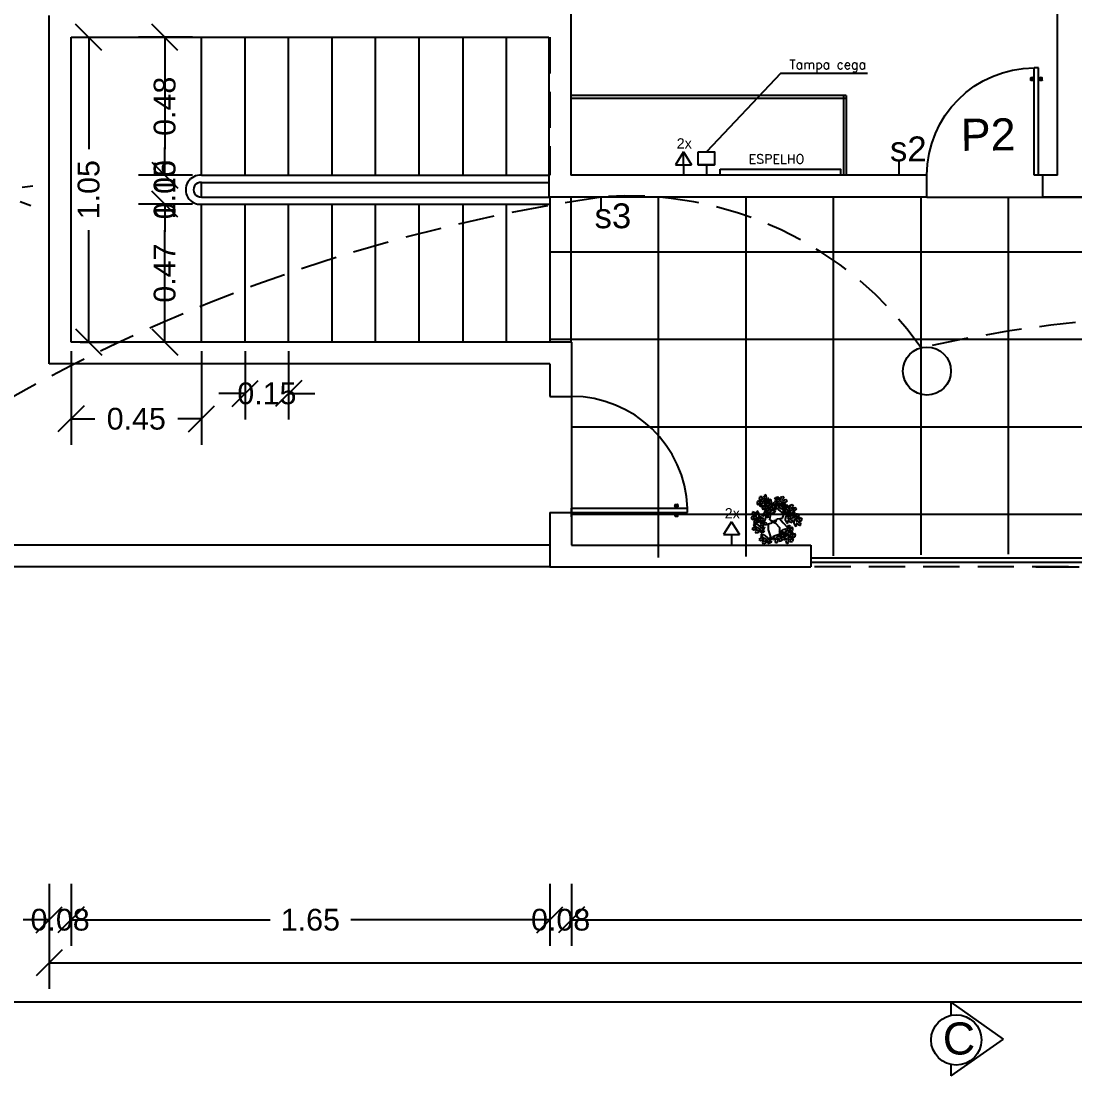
# Model space of a CAD drawing. Header units: millimetres. Extents: x 2182 to 2335, y 1488 to 1614.
# Drawn here: x 2191.23 to 2198.5, y 1504.99 to 1512.26 of the extents above; entities that cross this region are included whole.
import ezdxf

# ---------------------------------------------------------------- set-up
doc = ezdxf.new("R2010")
doc.units = ezdxf.units.MM
doc.linetypes.add('DASHED', pattern=[0.75, 0.5, -0.25])
doc.linetypes.add('HIDDEN', pattern=[0.375, 0.25, -0.125])
for name, color, linetype in [('contraventamentos', 7, 'Continuous'), ('COZINHA-VERDE', 7, 'Continuous'), ('default', 7, 'Continuous')]:
    doc.layers.add(name, color=color, linetype=linetype)
doc.styles.add('Anotativo', font='arial.ttf')
doc.styles.add('Arial', font='arial.ttf')
doc.styles.add('Arial1', font='arial.ttf')
doc.styles.add('ROMANS', font='romans')
doc.dimstyles.new('1.50', dxfattribs={"dimtxt": 0.15, "dimasz": 0.18, "dimexe": 0.18, "dimexo": 0.0625, "dimgap": 0.09, "dimtad": 0, "dimlfac": 0.5, "dimzin": 0, "dimdsep": 46, "dimtxsty": 'Anotativo', "dimblk": 'ARCHTICK', "dimcen": 0.09, "dimclrd": 1, "dimclre": 7, "dimadec": 0, "dimazin": 0, "dimtfac": 1, "dimtix": 1, "dimtofl": 0, "dimtmove": 0, "dimatfit": 3, "dimfxl": 1, "dimtolj": 1, "dimtzin": 0, "dimarcsym": 0})

# ---------------------------------------------------------------- blocks, each defined once
blk = doc.blocks.new('PGIRO80')
at = {"color": 3}
for p, q in [((-0.0124, -0.37), (-0.0124, 0.37)), ((-0.0124, 0.37), (0.0176, 0.37)), ((0.0176, -0.37), (0.0176, 0.37)), ((-0.0371, 0.2855), (-0.0371, 0.3012)), ((-0.036, 0.3025), (-0.0252, 0.3043)), ((-0.0236, 0.2837), (-0.0236, 0.303)), ((-0.0236, 0.2978), (-0.0144, 0.2978)), ((-0.0236, 0.2933), (-0.0144, 0.2933)), ((-0.0144, 0.3023), (-0.0124, 0.3023)), ((-0.0144, 0.2843), (-0.0144, 0.3023)), ((0.0176, 0.3023), (0.0196, 0.3023)), ((0.0196, 0.2843), (0.0196, 0.3023)), ((0.0196, 0.2978), (0.0289, 0.2978)), ((0.0196, 0.2933), (0.0289, 0.2933)), ((0.0289, 0.2837), (0.0289, 0.303)), ((0.0304, 0.3043), (0.0412, 0.3025)), ((0.0424, 0.2855), (0.0424, 0.3012)), ((-0.036, 0.2841), (-0.0252, 0.2823)), ((-0.0236, 0.2888), (-0.0144, 0.2888)), ((-0.0144, 0.2843), (-0.0124, 0.2843)), ((0.0176, 0.2843), (0.0196, 0.2843)), ((0.0196, 0.2888), (0.0289, 0.2888)), ((0.0304, 0.2823), (0.0412, 0.2841)), ((-0.0424, -0.37), (-0.0124, -0.37)), ((-0.0124, -0.37), (0.0176, -0.37))]:
    blk.add_line(p, q, dxfattribs=at)
blk.add_arc((0.0176, -0.37), 0.74, 0, 90)
for centre, start, end in [((-0.0358, 0.3012), 98.1301, 180), ((-0.025, 0.303), 0, 98.1301), ((0.0302, 0.303), 81.8699, 180), ((0.041, 0.3012), 0, 81.8699), ((-0.0358, 0.2855), 180, 261.8699), ((-0.025, 0.2837), 261.8699, 0), ((0.0302, 0.2837), 180, 278.1301), ((0.041, 0.2855), 278.1301, 0)]:
    blk.add_arc(centre, 0.0014, start, end, dxfattribs=at)
blk = doc.blocks.new('_ArchTick')
at = {"layer": 'contraventamentos'}
blk.add_line((-0.5, -0.5), (0.5, 0.5), dxfattribs=at)
blk = doc.blocks.new('*D541')
at = {"color": 7, "linetype": 'Continuous', "lineweight": -2, "transparency": 16777216}
for p, q in [((2191.6408, 1512.1528), (2191.8802, 1512.1528)), ((2191.6408, 1510.0517), (2191.8802, 1510.0517))]:
    blk.add_line(p, q, dxfattribs=at)
at = {"color": 1, "linetype": 'Continuous', "lineweight": -2, "transparency": 16777216}
for p, q in [((2191.7002, 1512.1528), (2191.7002, 1511.3805)), ((2191.7002, 1510.0517), (2191.7002, 1510.8239))]:
    blk.add_line(p, q, dxfattribs=at)
at = {"layer": 'Defpoints', "color": 0, "linetype": 'Continuous', "transparency": 16777216}
for p in [(2191.5783, 1512.1528), (2191.7002, 1512.1528), (2191.5783, 1510.0517)]:
    blk.add_point(p, dxfattribs=at)
at = {"color": 1, "linetype": 'Continuous', "lineweight": -2, "transparency": 16777216, "xscale": 0.18, "yscale": 0.18, "zscale": 0.18}
for p, rotation in [((2191.7002, 1512.1528), 90), ((2191.7002, 1510.0517), 270)]:
    blk.add_blockref('_ArchTick', p, dxfattribs=dict(at, rotation=rotation))
at = {"color": 0, "linetype": 'Continuous', "transparency": 16777216, "insert": (2191.7002, 1511.1022), "char_height": 0.15, "attachment_point": 5, "rotation": 90, "style": 'Anotativo'}
blk.add_mtext('\\A1;1.05', dxfattribs=at)
blk = doc.blocks.new('*D542')
at = {"color": 7, "linetype": 'Continuous', "lineweight": -2, "transparency": 16777216}
for p, q in [((2192.4158, 1511.0017), (2192.0443, 1511.0017)), ((2192.4158, 1510.0517), (2192.0443, 1510.0517))]:
    blk.add_line(p, q, dxfattribs=at)
at = {"color": 1, "linetype": 'Continuous', "lineweight": -2, "transparency": 16777216}
for p, q in [((2192.2243, 1511.0017), (2192.2243, 1510.8115)), ((2192.2243, 1510.0517), (2192.2243, 1510.2419))]:
    blk.add_line(p, q, dxfattribs=at)
at = {"layer": 'Defpoints', "color": 0, "linetype": 'Continuous', "transparency": 16777216}
for p in [(2192.2243, 1511.0017), (2192.4783, 1511.0017), (2192.4783, 1510.0517)]:
    blk.add_point(p, dxfattribs=at)
at = {"color": 1, "linetype": 'Continuous', "lineweight": -2, "transparency": 16777216, "xscale": 0.18, "yscale": 0.18, "zscale": 0.18}
for p, rotation in [((2192.2243, 1511.0017), 90), ((2192.2243, 1510.0517), 270)]:
    blk.add_blockref('_ArchTick', p, dxfattribs=dict(at, rotation=rotation))
at = {"color": 0, "linetype": 'Continuous', "transparency": 16777216, "insert": (2192.2243, 1510.5267), "char_height": 0.15, "attachment_point": 5, "rotation": 90, "style": 'Anotativo'}
blk.add_mtext('\\A1;0.47', dxfattribs=at)
blk = doc.blocks.new('*D543')
at = {"color": 1, "linetype": 'Continuous', "lineweight": -2, "transparency": 16777216}
for p, q in [((2192.2243, 1511.2017), (2192.2243, 1511.3817)), ((2192.2243, 1511.0017), (2192.2243, 1510.8217))]:
    blk.add_line(p, q, dxfattribs=at)
at = {"color": 7, "linetype": 'Continuous', "lineweight": -2, "transparency": 16777216}
for p, q in [((2192.4158, 1511.2017), (2192.0443, 1511.2017)), ((2192.4158, 1511.0017), (2192.0443, 1511.0017))]:
    blk.add_line(p, q, dxfattribs=at)
at = {"layer": 'Defpoints', "color": 0, "linetype": 'Continuous', "transparency": 16777216}
for p in [(2192.2243, 1511.2017), (2192.4783, 1511.2017), (2192.4783, 1511.0017)]:
    blk.add_point(p, dxfattribs=at)
at = {"color": 1, "linetype": 'Continuous', "lineweight": -2, "transparency": 16777216, "xscale": 0.18, "yscale": 0.18, "zscale": 0.18}
for p, rotation in [((2192.2243, 1511.2017), 270), ((2192.2243, 1511.0017), 90)]:
    blk.add_blockref('_ArchTick', p, dxfattribs=dict(at, rotation=rotation))
at = {"color": 0, "linetype": 'Continuous', "transparency": 16777216, "insert": (2192.2243, 1511.1017), "char_height": 0.15, "attachment_point": 5, "rotation": 90, "style": 'Anotativo'}
blk.add_mtext('\\A1;0.10', dxfattribs=at)
blk = doc.blocks.new('*D544')
at = {"color": 7, "linetype": 'Continuous', "lineweight": -2, "transparency": 16777216}
for p, q in [((2192.4158, 1512.1528), (2192.0443, 1512.1528)), ((2192.4158, 1511.2017), (2192.0443, 1511.2017))]:
    blk.add_line(p, q, dxfattribs=at)
at = {"color": 1, "linetype": 'Continuous', "lineweight": -2, "transparency": 16777216}
for p, q in [((2192.2243, 1512.1528), (2192.2243, 1511.9622)), ((2192.2243, 1511.2017), (2192.2243, 1511.3923))]:
    blk.add_line(p, q, dxfattribs=at)
at = {"layer": 'Defpoints', "color": 0, "linetype": 'Continuous', "transparency": 16777216}
for p in [(2192.2243, 1512.1528), (2192.4783, 1512.1528), (2192.4783, 1511.2017)]:
    blk.add_point(p, dxfattribs=at)
at = {"color": 1, "linetype": 'Continuous', "lineweight": -2, "transparency": 16777216, "xscale": 0.18, "yscale": 0.18, "zscale": 0.18}
for p, rotation in [((2192.2243, 1512.1528), 90), ((2192.2243, 1511.2017), 270)]:
    blk.add_blockref('_ArchTick', p, dxfattribs=dict(at, rotation=rotation))
at = {"color": 0, "linetype": 'Continuous', "transparency": 16777216, "insert": (2192.2243, 1511.6772), "char_height": 0.15, "attachment_point": 5, "rotation": 90, "style": 'Anotativo'}
blk.add_mtext('\\A1;0.48', dxfattribs=at)
blk = doc.blocks.new('*D545')
at = {"color": 7, "linetype": 'Continuous', "lineweight": -2, "transparency": 16777216}
for p, q in [((2192.4158, 1512.1528), (2192.0443, 1512.1528)), ((2192.7158, 1510.0517), (2192.0443, 1510.0517))]:
    blk.add_line(p, q, dxfattribs=at)
at = {"color": 1, "linetype": 'Continuous', "lineweight": -2, "transparency": 16777216}
for p, q in [((2192.2243, 1512.1528), (2192.2243, 1511.3805)), ((2192.2243, 1510.0517), (2192.2243, 1510.8239))]:
    blk.add_line(p, q, dxfattribs=at)
at = {"layer": 'Defpoints', "color": 0, "linetype": 'Continuous', "transparency": 16777216}
for p in [(2192.4783, 1512.1528), (2192.2243, 1510.0517), (2192.7783, 1510.0517)]:
    blk.add_point(p, dxfattribs=at)
at = {"color": 1, "linetype": 'Continuous', "lineweight": -2, "transparency": 16777216, "xscale": 0.18, "yscale": 0.18, "zscale": 0.18}
for p, rotation in [((2192.2243, 1512.1528), 90), ((2192.2243, 1510.0517), 270)]:
    blk.add_blockref('_ArchTick', p, dxfattribs=dict(at, rotation=rotation))
at = {"color": 0, "linetype": 'Continuous', "transparency": 16777216, "insert": (2192.2243, 1511.1022), "char_height": 0.15, "attachment_point": 5, "rotation": 90, "style": 'Anotativo'}
blk.add_mtext('\\A1;1.05', dxfattribs=at)
blk = doc.blocks.new('*D546')
at = {"color": 7, "linetype": 'Continuous', "lineweight": -2, "transparency": 16777216}
for p, q in [((2192.7783, 1509.9892), (2192.7783, 1509.517)), ((2193.0783, 1509.9892), (2193.0783, 1509.517))]:
    blk.add_line(p, q, dxfattribs=at)
at = {"color": 1, "linetype": 'Continuous', "lineweight": -2, "transparency": 16777216}
for p, q in [((2192.7783, 1509.697), (2192.5983, 1509.697)), ((2193.0783, 1509.697), (2193.2583, 1509.697))]:
    blk.add_line(p, q, dxfattribs=at)
at = {"layer": 'Defpoints', "color": 0, "linetype": 'Continuous', "transparency": 16777216}
for p in [(2192.7783, 1510.0517), (2193.0783, 1510.0517), (2193.0783, 1509.697)]:
    blk.add_point(p, dxfattribs=at)
at = {"color": 1, "linetype": 'Continuous', "lineweight": -2, "transparency": 16777216, "xscale": 0.18, "yscale": 0.18, "zscale": 0.18}
blk.add_blockref('_ArchTick', (2192.7783, 1509.697), dxfattribs=at)
at = {"color": 1, "linetype": 'Continuous', "lineweight": -2, "transparency": 16777216, "xscale": 0.18, "yscale": 0.18, "zscale": 0.18, "rotation": 180}
blk.add_blockref('_ArchTick', (2193.0783, 1509.697), dxfattribs=at)
at = {"color": 0, "linetype": 'Continuous', "transparency": 16777216, "insert": (2192.9283, 1509.697), "char_height": 0.15, "attachment_point": 5, "style": 'Anotativo'}
blk.add_mtext('\\A1;0.15', dxfattribs=at)
blk = doc.blocks.new('*D547')
at = {"color": 7, "linetype": 'Continuous', "lineweight": -2, "transparency": 16777216}
for p, q in [((2191.5783, 1509.9892), (2191.5783, 1509.3421)), ((2192.4783, 1509.9892), (2192.4783, 1509.3421))]:
    blk.add_line(p, q, dxfattribs=at)
at = {"color": 1, "linetype": 'Continuous', "lineweight": -2, "transparency": 16777216}
for p, q in [((2191.5783, 1509.5221), (2191.7429, 1509.5221)), ((2192.4783, 1509.5221), (2192.3137, 1509.5221))]:
    blk.add_line(p, q, dxfattribs=at)
at = {"layer": 'Defpoints', "color": 0, "linetype": 'Continuous', "transparency": 16777216}
for p in [(2191.5783, 1510.0517), (2192.4783, 1510.0517), (2191.5783, 1509.5221)]:
    blk.add_point(p, dxfattribs=at)
at = {"color": 1, "linetype": 'Continuous', "lineweight": -2, "transparency": 16777216, "xscale": 0.18, "yscale": 0.18, "zscale": 0.18, "rotation": 180}
blk.add_blockref('_ArchTick', (2191.5783, 1509.5221), dxfattribs=at)
at = {"color": 1, "linetype": 'Continuous', "lineweight": -2, "transparency": 16777216, "xscale": 0.18, "yscale": 0.18, "zscale": 0.18}
blk.add_blockref('_ArchTick', (2192.4783, 1509.5221), dxfattribs=at)
at = {"color": 0, "linetype": 'Continuous', "transparency": 16777216, "insert": (2192.0283, 1509.5221), "char_height": 0.15, "attachment_point": 5, "style": 'Anotativo'}
blk.add_mtext('\\A1;0.45', dxfattribs=at)
blk = doc.blocks.new('*D513')
at = {"color": 7, "linetype": 'Continuous', "lineweight": -2, "transparency": 16777216}
for p, q in [((2194.8783, 1506.3166), (2194.8783, 1505.8882)), ((2195.0283, 1506.3166), (2195.0283, 1505.8882))]:
    blk.add_line(p, q, dxfattribs=at)
at = {"color": 1, "linetype": 'Continuous', "lineweight": -2, "transparency": 16777216}
for p, q in [((2194.8783, 1506.0682), (2194.6983, 1506.0682)), ((2195.0283, 1506.0682), (2195.2083, 1506.0682))]:
    blk.add_line(p, q, dxfattribs=at)
at = {"layer": 'Defpoints', "color": 0, "linetype": 'Continuous', "transparency": 16777216}
for p in [(2194.8783, 1506.3791), (2195.0283, 1506.3791), (2195.0283, 1506.0682)]:
    blk.add_point(p, dxfattribs=at)
at = {"color": 1, "linetype": 'Continuous', "lineweight": -2, "transparency": 16777216, "xscale": 0.18, "yscale": 0.18, "zscale": 0.18}
blk.add_blockref('_ArchTick', (2194.8783, 1506.0682), dxfattribs=at)
at = {"color": 1, "linetype": 'Continuous', "lineweight": -2, "transparency": 16777216, "xscale": 0.18, "yscale": 0.18, "zscale": 0.18, "rotation": 180}
blk.add_blockref('_ArchTick', (2195.0283, 1506.0682), dxfattribs=at)
at = {"color": 0, "linetype": 'Continuous', "transparency": 16777216, "insert": (2194.9533, 1506.0682), "char_height": 0.15, "attachment_point": 5, "style": 'Anotativo'}
blk.add_mtext('\\A1;0.08', dxfattribs=at)
blk = doc.blocks.new('*D524')
at = {"color": 7, "linetype": 'Continuous', "lineweight": -2, "transparency": 16777216}
for p, q in [((2191.4283, 1506.3166), (2191.4283, 1505.8882)), ((2191.5783, 1506.3166), (2191.5783, 1505.8882))]:
    blk.add_line(p, q, dxfattribs=at)
at = {"color": 1, "linetype": 'Continuous', "lineweight": -2, "transparency": 16777216}
for p, q in [((2191.4283, 1506.0682), (2191.2483, 1506.0682)), ((2191.5783, 1506.0682), (2191.7583, 1506.0682))]:
    blk.add_line(p, q, dxfattribs=at)
at = {"layer": 'Defpoints', "color": 0, "linetype": 'Continuous', "transparency": 16777216}
for p in [(2191.4283, 1506.3791), (2191.5783, 1506.3791), (2191.5783, 1506.0682)]:
    blk.add_point(p, dxfattribs=at)
at = {"color": 1, "linetype": 'Continuous', "lineweight": -2, "transparency": 16777216, "xscale": 0.18, "yscale": 0.18, "zscale": 0.18}
blk.add_blockref('_ArchTick', (2191.4283, 1506.0682), dxfattribs=at)
at = {"color": 1, "linetype": 'Continuous', "lineweight": -2, "transparency": 16777216, "xscale": 0.18, "yscale": 0.18, "zscale": 0.18, "rotation": 180}
blk.add_blockref('_ArchTick', (2191.5783, 1506.0682), dxfattribs=at)
at = {"color": 0, "linetype": 'Continuous', "transparency": 16777216, "insert": (2191.5033, 1506.0682), "char_height": 0.15, "attachment_point": 5, "style": 'Anotativo'}
blk.add_mtext('\\A1;0.08', dxfattribs=at)
blk = doc.blocks.new('*D528')
at = {"color": 7, "linetype": 'Continuous', "lineweight": -2, "transparency": 16777216}
for p, q in [((2191.5783, 1506.3166), (2191.5783, 1505.8882)), ((2194.8783, 1506.3166), (2194.8783, 1505.8882))]:
    blk.add_line(p, q, dxfattribs=at)
at = {"color": 1, "linetype": 'Continuous', "lineweight": -2, "transparency": 16777216}
for p, q in [((2191.5783, 1506.0682), (2192.95, 1506.0682)), ((2194.8783, 1506.0682), (2193.5066, 1506.0682))]:
    blk.add_line(p, q, dxfattribs=at)
at = {"layer": 'Defpoints', "color": 0, "linetype": 'Continuous', "transparency": 16777216}
for p in [(2191.5783, 1506.3791), (2194.8783, 1506.3791), (2194.8783, 1506.0682)]:
    blk.add_point(p, dxfattribs=at)
at = {"color": 1, "linetype": 'Continuous', "lineweight": -2, "transparency": 16777216, "xscale": 0.18, "yscale": 0.18, "zscale": 0.18, "rotation": 180}
blk.add_blockref('_ArchTick', (2191.5783, 1506.0682), dxfattribs=at)
at = {"color": 1, "linetype": 'Continuous', "lineweight": -2, "transparency": 16777216, "xscale": 0.18, "yscale": 0.18, "zscale": 0.18}
blk.add_blockref('_ArchTick', (2194.8783, 1506.0682), dxfattribs=at)
at = {"color": 0, "linetype": 'Continuous', "transparency": 16777216, "insert": (2193.2283, 1506.0682), "char_height": 0.15, "attachment_point": 5, "style": 'Anotativo'}
blk.add_mtext('\\A1;1.65', dxfattribs=at)
blk = doc.blocks.new('*D529')
at = {"color": 7, "linetype": 'Continuous', "lineweight": -2, "transparency": 16777216}
for p, q in [((2195.0283, 1506.3166), (2195.0283, 1505.8882)), ((2204.8283, 1506.3166), (2204.8283, 1505.8882))]:
    blk.add_line(p, q, dxfattribs=at)
at = {"color": 1, "linetype": 'Continuous', "lineweight": -2, "transparency": 16777216}
for p, q in [((2195.0283, 1506.0682), (2199.6407, 1506.0682)), ((2204.8283, 1506.0682), (2200.2159, 1506.0682))]:
    blk.add_line(p, q, dxfattribs=at)
at = {"layer": 'Defpoints', "color": 0, "linetype": 'Continuous', "transparency": 16777216}
for p in [(2195.0283, 1506.3791), (2204.8283, 1506.3791), (2204.8283, 1506.0682)]:
    blk.add_point(p, dxfattribs=at)
at = {"color": 1, "linetype": 'Continuous', "lineweight": -2, "transparency": 16777216, "xscale": 0.18, "yscale": 0.18, "zscale": 0.18, "rotation": 180}
blk.add_blockref('_ArchTick', (2195.0283, 1506.0682), dxfattribs=at)
at = {"color": 1, "linetype": 'Continuous', "lineweight": -2, "transparency": 16777216, "xscale": 0.18, "yscale": 0.18, "zscale": 0.18}
blk.add_blockref('_ArchTick', (2204.8283, 1506.0682), dxfattribs=at)
at = {"color": 0, "linetype": 'Continuous', "transparency": 16777216, "insert": (2199.9283, 1506.0682), "char_height": 0.15, "attachment_point": 5, "style": 'Anotativo'}
blk.add_mtext('\\A1;4.90', dxfattribs=at)
blk = doc.blocks.new('*D533')
at = {"color": 7, "linetype": 'Continuous', "lineweight": -2, "transparency": 16777216}
for p, q in [((2191.4283, 1506.3166), (2191.4283, 1505.5921)), ((2206.9783, 1506.3166), (2206.9783, 1505.5921))]:
    blk.add_line(p, q, dxfattribs=at)
at = {"color": 1, "linetype": 'Continuous', "lineweight": -2, "transparency": 16777216}
for p, q in [((2191.4283, 1505.7721), (2198.9189, 1505.7721)), ((2206.9783, 1505.7721), (2199.4877, 1505.7721))]:
    blk.add_line(p, q, dxfattribs=at)
at = {"layer": 'Defpoints', "color": 0, "linetype": 'Continuous', "transparency": 16777216}
for p in [(2191.4283, 1506.3791), (2206.9783, 1506.3791), (2206.9783, 1505.7721)]:
    blk.add_point(p, dxfattribs=at)
at = {"color": 1, "linetype": 'Continuous', "lineweight": -2, "transparency": 16777216, "xscale": 0.18, "yscale": 0.18, "zscale": 0.18, "rotation": 180}
blk.add_blockref('_ArchTick', (2191.4283, 1505.7721), dxfattribs=at)
at = {"color": 1, "linetype": 'Continuous', "lineweight": -2, "transparency": 16777216, "xscale": 0.18, "yscale": 0.18, "zscale": 0.18}
blk.add_blockref('_ArchTick', (2206.9783, 1505.7721), dxfattribs=at)
at = {"color": 0, "linetype": 'Continuous', "transparency": 16777216, "insert": (2199.2033, 1505.7721), "char_height": 0.15, "attachment_point": 5, "style": 'Anotativo'}
blk.add_mtext('\\A1;7.78', dxfattribs=at)
blk = doc.blocks.new('BRANCHT')
for p, q in [((-0.0996, 0.0917), (-0.0862, 0.1132)), ((-0.0996, 0.0917), (-0.0839, 0.0586)), ((-0.0862, 0.1132), (-0.0589, 0.112)), ((-0.0839, 0.0586), (-0.0601, 0.0784)), ((-0.0729, -0.0484), (-0.058, 0.0237)), ((-0.0601, 0.0784), (-0.0401, 0.0496)), ((-0.0589, 0.112), (-0.0288, 0.0731)), ((-0.0589, 0.112), (-0.0589, 0.112)), ((-0.058, 0.0237), (-0.0401, 0.0496)), ((-0.0371, 0.1338), (0.0007, 0.1351)), ((-0.0371, 0.1338), (-0.0112, 0.0947)), ((-0.0288, 0.0731), (-0.0112, 0.0947)), ((-0.0232, -0.0109), (-0.0112, 0.0338)), ((-0.0112, 0.0338), (0.0097, 0.0912)), ((-0.0112, 0.0338), (0.0575, 0.013)), ((0.0007, 0.1351), (0.0376, 0.1069)), ((0.0254, 0.0581), (0.0376, 0.1069)), ((0.0254, 0.0581), (0.0332, 0.0416)), ((0.0332, 0.0416), (0.0568, 0.0529)), ((0.0568, 0.0529), (0.0996, 0.0144)), ((0.0568, 0.0529), (0.0568, 0.0529)), ((0.0792, -0.0305), (0.0996, 0.0144)), ((-0.0739, -0.0779), (-0.0729, -0.0484)), ((-0.0739, -0.0779), (-0.0565, -0.1214)), ((-0.0565, -0.1214), (-0.0254, -0.1351)), ((-0.038, -0.0745), (-0.0164, -0.1179)), ((-0.038, -0.0745), (-0.0047, -0.0818)), ((-0.0254, -0.1351), (-0.0164, -0.1179)), ((-0.0232, -0.0109), (-0.0038, -0.0565)), ((-0.0047, -0.0818), (0.0157, -0.1021)), ((0.0142, -0.0223), (0.0251, -0.0114)), ((0.0142, -0.0223), (0.0337, -0.0678)), ((0.0157, -0.1021), (0.0697, -0.1213)), ((0.0251, -0.0114), (0.0792, -0.0305)), ((0.0337, -0.0678), (0.053, -0.0566)), ((0.053, -0.0566), (0.0755, -0.0748)), ((0.0697, -0.1213), (0.0755, -0.0748))]:
    blk.add_line(p, q)
blk = doc.blocks.new('TREET')
for p, q in [((-0.0451, 0.0013), (-0.038, 0.0408)), ((-0.0451, 0.0013), (-0.0214, -0.0109)), ((-0.0056, -0.0071), (0.004, 0.0088)), ((0.004, 0.0088), (0.039, 0.0135)), ((0.0196, 0.0109), (0.0434, -0.0193)), ((0.0241, 0.0605), (0.0487, 0.0379)), ((0.039, 0.0135), (0.0487, 0.0379)), ((-0.0679, -0.0297), (-0.0319, -0.0193)), ((-0.0549, -0.0259), (-0.0547, -0.0644)), ((-0.0547, -0.0644), (-0.0346, -0.1245)), ((-0.0319, -0.0193), (-0.0214, -0.0109)), ((-0.0214, -0.0109), (-0.0211, -0.0063)), ((-0.0214, -0.0109), (-0.0207, -0.0147)), ((-0.0211, -0.0063), (-0.0172, -0.0021)), ((-0.0207, -0.0147), (-0.0178, -0.0171)), ((-0.0178, -0.0171), (-0.0118, -0.0182)), ((-0.0172, -0.0021), (-0.0098, -0.0035)), ((-0.0118, -0.0182), (-0.01, -0.0184)), ((-0.01, -0.0184), (-0.0067, -0.0146)), ((-0.01, -0.0184), (0.0215, -0.0512)), ((-0.0098, -0.0035), (-0.0056, -0.0071)), ((-0.0067, -0.0146), (-0.0041, -0.0098)), ((-0.0056, -0.0071), (-0.0041, -0.0098)), ((0.0206, -0.1029), (0.0215, -0.0512)), ((0.0434, -0.0193), (0.0767, -0.0531))]:
    blk.add_line(p, q)
at = {"xscale": 0.3048, "yscale": 0.3048, "zscale": 0.3048}
for p, rotation in [((-0.0912, 0.1292), 120), ((-0.0576, 0.0983), 120), ((0.0306, 0.1283), 59.99999999999999), ((-0.0482, 0.0572), 120), ((0.0262, 0.0837), 59.99999999999999), ((0.0915, 0.0745), 59.99999999999999), ((-0.1382, 0.0176), 180), ((-0.0943, 0.0025), 180), ((-0.122, -0.0584), 240), ((0.0139, -0.1142), 300.0000000000001), ((0.0704, -0.0751), 300.0000000000001), ((-0.0755, -0.1292), 240), ((0.0869, -0.117), 300.0000000000001)]:
    blk.add_blockref('BRANCHT', p, dxfattribs=dict(at, rotation=rotation))
for p in [(0.0822, 0.0199), (0.1382, 0.0011)]:
    blk.add_blockref('BRANCHT', p, dxfattribs=at)

msp = doc.modelspace()

# ---------------------------------------------------------------- hatches: boundary and pattern name
at = {"linetype": 'Continuous'}
h = msp.add_hatch(dxfattribs=at)
h.set_pattern_fill('ANGLE', color=3)
h.set_pattern_definition([(0, (-68.634, 4.7054), (0, 6.985), [5.08, -1.905]), (90, (-68.634, 4.7054), (-6.985, 4e-16), [5.08, -1.905])])
h.paths.add_polyline_path([(2195.7999, 1511.2743), (2195.7999, 1511.3626), (2195.7446, 1511.2743)])
h = msp.add_hatch(dxfattribs=at)
h.set_pattern_fill('ANSI37', color=8, scale=0.19, angle=45)
h.set_pattern_definition([(90, (333.9988, -114.4818), (-0.60325, 1e-16), []), (180, (333.9988, -114.4818), (-1e-16, -0.60325), [])])
h.paths.add_polyline_path([(2204.8283, 1510.1517), (2204.8283, 1510.9517), (2204.8283, 1511.0517), (2197.4783, 1511.0517), (2194.8783, 1511.0517), (2194.8783, 1511.0017), (2194.8783, 1510.0517), (2195.0283, 1510.0517), (2195.0283, 1508.5617), (2204.8282, 1508.6515)])
h.paths.add_polyline_path([(2200.002, 1509.221), (2200.311, 1509.221), (2200.311, 1509.3784), (2200.002, 1509.3784)], flags=16)
h.paths.add_polyline_path([(2200.0096, 1509.3583), (2201.5705, 1509.3583), (2201.5705, 1509.5444), (2200.0096, 1509.5444)], flags=16)
h.paths.add_polyline_path([(2200.0171, 1509.566), (2200.7659, 1509.566), (2200.7659, 1509.7208), (2200.0171, 1509.7208)], flags=16)

# ---------------------------------------------------------------- linework, layer by layer
at = {"color": 6, "linetype": 'ByBlock'}
for p, q in [((2198.3783, 1511.2017), (2198.3783, 1516.2017)), ((2195.0226, 1512.9767), (2195.0226, 1511.2017)), ((2194.8726, 1512.1528), (2194.8726, 1511.0517)), ((2197.4783, 1511.2017), (2195.0226, 1511.2017)), ((2197.4783, 1511.0517), (2197.4783, 1511.2017)), ((2198.2783, 1511.0517), (2198.2783, 1511.2017)), ((2198.3783, 1511.2017), (2198.2783, 1511.2017)), ((2197.4783, 1511.0517), (2194.8726, 1511.0517)), ((2197.4783, 1511.0517), (2194.8783, 1511.0517)), ((2198.5283, 1511.0517), (2198.2783, 1511.0517)), ((2198.6283, 1511.0517), (2198.2783, 1511.0517)), ((2194.8783, 1508.8764), (2195.0283, 1508.8764)), ((2195.0283, 1508.6517), (2196.6783, 1508.6517)), ((2194.8783, 1508.5017), (2196.6783, 1508.5017))]:
    msp.add_line(p, q, dxfattribs=at)
at = {"color": 6, "linetype": 'Continuous'}
for p, q in [((2191.4283, 1509.9017), (2191.4283, 1512.3028)), ((2191.4283, 1509.9017), (2191.4283, 1512.3028)), ((2191.5783, 1512.1528), (2194.8726, 1512.1528)), ((2191.5783, 1510.0517), (2191.5783, 1512.1528)), ((2195.0283, 1510.0517), (2191.5783, 1510.0517)), ((2195.0283, 1510.0517), (2195.0283, 1509.6764)), ((2195.0283, 1510.0517), (2195.0283, 1509.6764)), ((2194.8783, 1509.9017), (2191.4283, 1509.9017)), ((2194.8783, 1509.9017), (2194.8783, 1509.6764)), ((2194.8783, 1509.6764), (2195.0283, 1509.6764)), ((2194.8783, 1508.8764), (2194.8783, 1508.5017)), ((2195.0283, 1508.8764), (2195.0283, 1508.6517)), ((2195.0283, 1508.8764), (2195.0283, 1508.6517)), ((2196.6783, 1508.6517), (2196.6783, 1508.5017))]:
    msp.add_line(p, q, dxfattribs=at)
at = {"color": 7, "linetype": 'Continuous'}
for p, q in [((2192.4783, 1511.2017), (2192.4783, 1512.1528)), ((2192.7783, 1511.2017), (2192.7783, 1512.1528)), ((2193.0783, 1511.2017), (2193.0783, 1512.1528)), ((2193.3783, 1511.2017), (2193.3783, 1512.1528)), ((2193.6783, 1511.2017), (2193.6783, 1512.1528)), ((2193.9783, 1511.2017), (2193.9783, 1512.1528)), ((2194.2783, 1512.1528), (2194.2783, 1511.2017)), ((2194.5783, 1512.1528), (2194.5783, 1511.2017)), ((2192.4783, 1511.0517), (2192.4783, 1511.1517)), ((2197.4783, 1511.0517), (2198.6283, 1511.0517)), ((2192.4783, 1510.0517), (2192.4783, 1511.0017)), ((2192.7783, 1510.0517), (2192.7783, 1511.0017)), ((2193.0783, 1510.0517), (2193.0783, 1511.0017)), ((2193.3783, 1510.0517), (2193.3783, 1511.0017)), ((2193.6783, 1510.0517), (2193.6783, 1511.0017)), ((2193.9783, 1510.0517), (2193.9783, 1511.0017)), ((2194.2783, 1511.0017), (2194.2783, 1510.0517)), ((2194.5783, 1511.0017), (2194.5783, 1510.0517)), ((2194.8783, 1511.0017), (2194.8783, 1510.0517)), ((2209.9783, 1505.5017), (2184.9783, 1505.5017))]:
    msp.add_line(p, q, dxfattribs=at)
at = {"color": 7, "linetype": 'HIDDEN'}
for p, q in [((2194.8783, 1512.1528), (2194.8783, 1511.2017)), ((2201.8282, 1508.5017), (2196.6783, 1508.5017))]:
    msp.add_line(p, q, dxfattribs=at)
at = {"color": 1, "linetype": 'Continuous'}
for p, q in [((2196.4712, 1511.9062), (2195.9578, 1511.3626)), ((2196.4712, 1511.9062), (2197.0689, 1511.9062)), ((2192.4783, 1511.2017), (2194.8726, 1511.2017)), ((2192.4783, 1511.1517), (2194.8726, 1511.1517)), ((2192.4783, 1511.0517), (2194.8783, 1511.0517)), ((2194.8783, 1511.0517), (2194.8783, 1511.0017)), ((2192.4783, 1511.0017), (2194.8783, 1511.0017)), ((2194.8783, 1508.6517), (2189.6283, 1508.6517)), ((2194.8783, 1508.5017), (2189.4783, 1508.5017))]:
    msp.add_line(p, q, dxfattribs=at)
at = {"color": 3, "linetype": 'Continuous'}
for p, q in [((2195.7999, 1511.3626), (2195.7446, 1511.2743)), ((2195.7999, 1511.2743), (2195.7999, 1511.3626)), ((2195.7999, 1511.3626), (2195.8552, 1511.2743)), ((2195.7446, 1511.2743), (2195.8552, 1511.2743)), ((2195.7999, 1511.2743), (2195.7999, 1511.2017)), ((2195.9025, 1511.2743), (2196.013, 1511.2743)), ((2195.9578, 1511.2743), (2195.9578, 1511.2017)), ((2197.2853, 1511.298), (2197.2853, 1511.2017)), ((2191.2408, 1511.1198), (2191.3147, 1511.1285)), ((2195.2319, 1510.9553), (2195.2319, 1511.0517)), ((2191.2277, 1511.0199), (2191.3016, 1510.9939)), ((2196.1309, 1508.8126), (2196.0756, 1508.7243)), ((2196.1309, 1508.8126), (2196.1862, 1508.7243)), ((2196.0756, 1508.7243), (2196.1862, 1508.7243)), ((2196.1309, 1508.7243), (2196.1309, 1508.6517))]:
    msp.add_line(p, q, dxfattribs=at)
at = {"color": 1, "linetype": 'HIDDEN'}
for p, q in [((2194.8783, 1509.9017), (2194.8783, 1509.6764)), ((2194.8783, 1508.8764), (2194.8783, 1508.6517))]:
    msp.add_line(p, q, dxfattribs=at)
at = {"color": 2, "linetype": 'Continuous'}
for p, q in [((2195.0283, 1509.6764), (2195.0283, 1509.677)), ((2194.8783, 1508.6517), (2193.9844, 1508.6517)), ((2198.2283, 1508.5017), (2198.5283, 1508.5017))]:
    msp.add_line(p, q, dxfattribs=at)
at = {"color": 8}
msp.add_line((2195.0283, 1509.6764), (2195.0283, 1508.8764), dxfattribs=at)
at = {"color": 3}
for p, q in [((2195.7406, 1508.9192), (2195.7424, 1508.93)), ((2195.7438, 1508.9312), (2195.7595, 1508.9312)), ((2195.7626, 1508.9192), (2195.7608, 1508.93)), ((2195.0283, 1508.9064), (2195.8283, 1508.9064)), ((2195.0283, 1508.8764), (2195.0283, 1508.9064)), ((2195.0283, 1508.8764), (2195.8283, 1508.8764)), ((2195.0283, 1508.8464), (2195.0283, 1508.8764)), ((2195.7424, 1508.8528), (2195.7406, 1508.8636)), ((2195.742, 1508.9177), (2195.7613, 1508.9177)), ((2195.742, 1508.8652), (2195.7613, 1508.8652)), ((2195.7426, 1508.9084), (2195.7606, 1508.9084)), ((2195.7426, 1508.9064), (2195.7426, 1508.9084)), ((2195.7426, 1508.8744), (2195.7426, 1508.8764)), ((2195.7426, 1508.8744), (2195.7606, 1508.8744)), ((2195.7471, 1508.9084), (2195.7471, 1508.9177)), ((2195.7471, 1508.8652), (2195.7471, 1508.8744)), ((2195.7516, 1508.9084), (2195.7516, 1508.9177)), ((2195.7516, 1508.8652), (2195.7516, 1508.8744)), ((2195.7561, 1508.9084), (2195.7561, 1508.9177)), ((2195.7561, 1508.8652), (2195.7561, 1508.8744)), ((2195.7606, 1508.9064), (2195.7606, 1508.9084)), ((2195.7606, 1508.8744), (2195.7606, 1508.8764)), ((2195.7608, 1508.8528), (2195.7626, 1508.8636)), ((2195.8283, 1508.8764), (2195.8283, 1508.9064)), ((2195.7438, 1508.8517), (2195.7595, 1508.8517))]:
    msp.add_line(p, q, dxfattribs=at)
at = {"color": 3, "linetype": 'ByBlock'}
for p, q in [((2201.8282, 1508.5617), (2196.6783, 1508.5617)), ((2201.8282, 1508.5317), (2196.6783, 1508.5317))]:
    msp.add_line(p, q, dxfattribs=at)
at = {"color": 3, "linetype": 'Continuous'}
msp.add_lwpolyline([(2195.9025, 1511.3626), (2196.013, 1511.3626), (2196.013, 1511.2743), (2195.9025, 1511.2743)], close=True, dxfattribs=at)
at = {"color": 2, "linetype": 'Continuous'}
msp.add_lwpolyline([(2196.0525, 1511.244), (2196.8818, 1511.244), (2196.8818, 1511.2017), (2196.0525, 1511.2017)], close=True, dxfattribs=at)
at = {"color": 1, "linetype": 'Continuous'}
msp.add_circle((2197.4783, 1509.8516), 0.1654, dxfattribs=at)
for centre, radius, start, end in [((2192.4695, 1511.1017), 0.1004, 84.97229, 275.01961), ((2192.4731, 1511.1017), 0.0503, 84.10938, 275.89062)]:
    msp.add_arc(centre, radius, start, end, dxfattribs=at)
at = {"color": 8, "linetype": 'DASHED', "ltscale": 0.5}
for centre, radius, start, end in [((2196.9384, 1499.3722), 11.8035, 98.3128, 125.52272), ((2195.4261, 1508.6033), 2.4561, 35.00048, 94.53641), ((2199.5182, 1500.7503), 9.4924, 73.50854, 102.65868)]:
    msp.add_arc(centre, radius, start, end, dxfattribs=at)
msp.add_arc((2195.0283, 1508.8764), 0.8006, 2.14759, 90)
at = {"color": 3}
for centre, start, end in [((2195.7438, 1508.9298), 90, 171.8699), ((2195.7595, 1508.9298), 8.1301, 90), ((2195.742, 1508.919), 171.8699, 270), ((2195.742, 1508.8638), 90, 188.1301), ((2195.7613, 1508.919), 270, 8.1301), ((2195.7613, 1508.8638), 351.8699, 90), ((2195.7438, 1508.853), 188.1301, 270), ((2195.7595, 1508.853), 270, 351.8699)]:
    msp.add_arc(centre, 0.0014, start, end, dxfattribs=at)
at = {"layer": 'COZINHA-VERDE', "color": 1}
for q in [(2195.0226, 1511.7517), (2196.9226, 1511.2017)]:
    msp.add_line((2196.9226, 1511.7517), q, dxfattribs=at)
at = {"layer": 'COZINHA-VERDE'}
for p, q in [((2196.9226, 1511.7317), (2195.0226, 1511.7317)), ((2196.9026, 1511.7517), (2196.9026, 1511.2017))]:
    msp.add_line(p, q, dxfattribs=at)
at = {"layer": 'default'}
for p, q in [((2197.6442, 1505.5017), (2198.0043, 1505.2447)), ((2197.6442, 1505.5017), (2197.6442, 1505.4098)), ((2198.0043, 1505.2447), (2197.6442, 1504.9922)), ((2197.6442, 1505.0706), (2197.6442, 1504.9922))]:
    msp.add_line(p, q, dxfattribs=at)
at = {"layer": 'default', "color": 5}
msp.add_circle((2197.6802, 1505.2402), 0.1734, dxfattribs=at)

# ---------------------------------------------------------------- block references
at = {"xscale": -1}
msp.add_blockref('PGIRO80', (2198.2359, 1511.5717), dxfattribs=at)
at = {"xscale": 1.041983697786196, "yscale": 1.041983697786196, "zscale": 1.041983697786196}
msp.add_blockref('TREET', (2196.4418, 1508.8243), dxfattribs=at)

# ---------------------------------------------------------------- texts
at = {"color": 1, "ltscale": 0.3, "style": 'ROMANS'}
for s, p in [('Tampa cega', (2196.5294, 1511.9341)), ('ESPELHO', (2196.2492, 1511.2817))]:
    msp.add_text(s, height=0.064, dxfattribs=at).set_placement(p)
at = {"layer": 'default', "color": 5, "style": 'Arial'}
for s, height, p in [('P2', 0.22105, (2197.7128, 1511.3696)), ('C', 0.2211, (2197.5889, 1505.1384))]:
    msp.add_text(s, height=height, rotation=0.67057, dxfattribs=at).set_placement(p)
at = {"layer": 'default', "color": 2, "style": 'Arial1'}
for s, height, p in [('2x', 0.07051, (2195.7536, 1511.3861)), ('s2', 0.17126, (2197.2239, 1511.2978)), ('s3', 0.17126, (2195.1874, 1510.8365)), ('2x', 0.07051, (2196.0846, 1508.8361))]:
    msp.add_text(s, height=height, dxfattribs=at).set_placement(p)

# ---------------------------------------------------------------- dimensions: what is measured, and where the dimension line sits
at = {"color": 7, "linetype": 'Continuous'}
for base, p1, p2, picture, middle in [((2191.7002, 1512.1528), (2191.5783, 1510.0517), (2191.5783, 1512.1528), '*D541', (2191.7002, 1511.1022)), ((2192.2243, 1512.1528), (2192.4783, 1511.2017), (2192.4783, 1512.1528), '*D544', (2192.2243, 1511.6772)), ((2192.2243, 1510.0517), (2192.4783, 1512.1528), (2192.7783, 1510.0517), '*D545', (2192.2243, 1511.1022)), ((2192.2243, 1511.2017), (2192.4783, 1511.0017), (2192.4783, 1511.2017), '*D543', (2192.2243, 1511.1017)), ((2192.224291, 1511.001672), (2192.478305, 1510.051673), (2192.478305, 1511.001672), '*D542', (2192.224291, 1510.526672))]:
    dim = msp.add_linear_dim(base=base, p1=p1, p2=p2, angle=90, dimstyle='1.50', dxfattribs=at)
    dim.commit()
    dim.dimension.update_dxf_attribs({"geometry": picture, "text_midpoint": middle})
for base, p1, p2, picture, middle in [((2191.5783, 1509.5221), (2192.4783, 1510.0517), (2191.5783, 1510.0517), '*D547', (2192.0283, 1509.5221)), ((2193.0783, 1509.697), (2192.7783, 1510.0517), (2193.0783, 1510.0517), '*D546', (2192.9283, 1509.697))]:
    dim = msp.add_linear_dim(base=base, p1=p1, p2=p2, dimstyle='1.50', dxfattribs=at)
    dim.commit()
    dim.dimension.update_dxf_attribs({"geometry": picture, "text_midpoint": middle})
at = {"color": 3, "linetype": 'Continuous'}
for base, p1, p2, picture, middle in [((2191.5783053661, 1506.0681515907), (2191.4283053661, 1506.3791431999), (2191.5783053661, 1506.3791431999), '*D524', (2191.5033053661, 1506.0681515907)), ((2206.9783053662, 1505.7720729242), (2191.4283053661, 1506.3791431999), (2206.9783053662, 1506.3791431999), '*D533', (2199.2033053662, 1505.7720729242)), ((2194.8783, 1506.0682), (2191.5783, 1506.3791), (2194.8783, 1506.3791), '*D528', (2193.2283, 1506.0682)), ((2195.0283053662, 1506.0681515907), (2194.8783053661, 1506.3791431999), (2195.0283053662, 1506.3791431999), '*D513', (2194.9533053661, 1506.0681515907)), ((2204.8283, 1506.0682), (2195.0283, 1506.3791), (2204.8283, 1506.3791), '*D529', (2199.9283, 1506.0682))]:
    dim = msp.add_linear_dim(base=base, p1=p1, p2=p2, dimstyle='1.50', dxfattribs=at)
    dim.commit()
    dim.dimension.update_dxf_attribs({"geometry": picture, "text_midpoint": middle})

doc.saveas('drawing.dxf')
